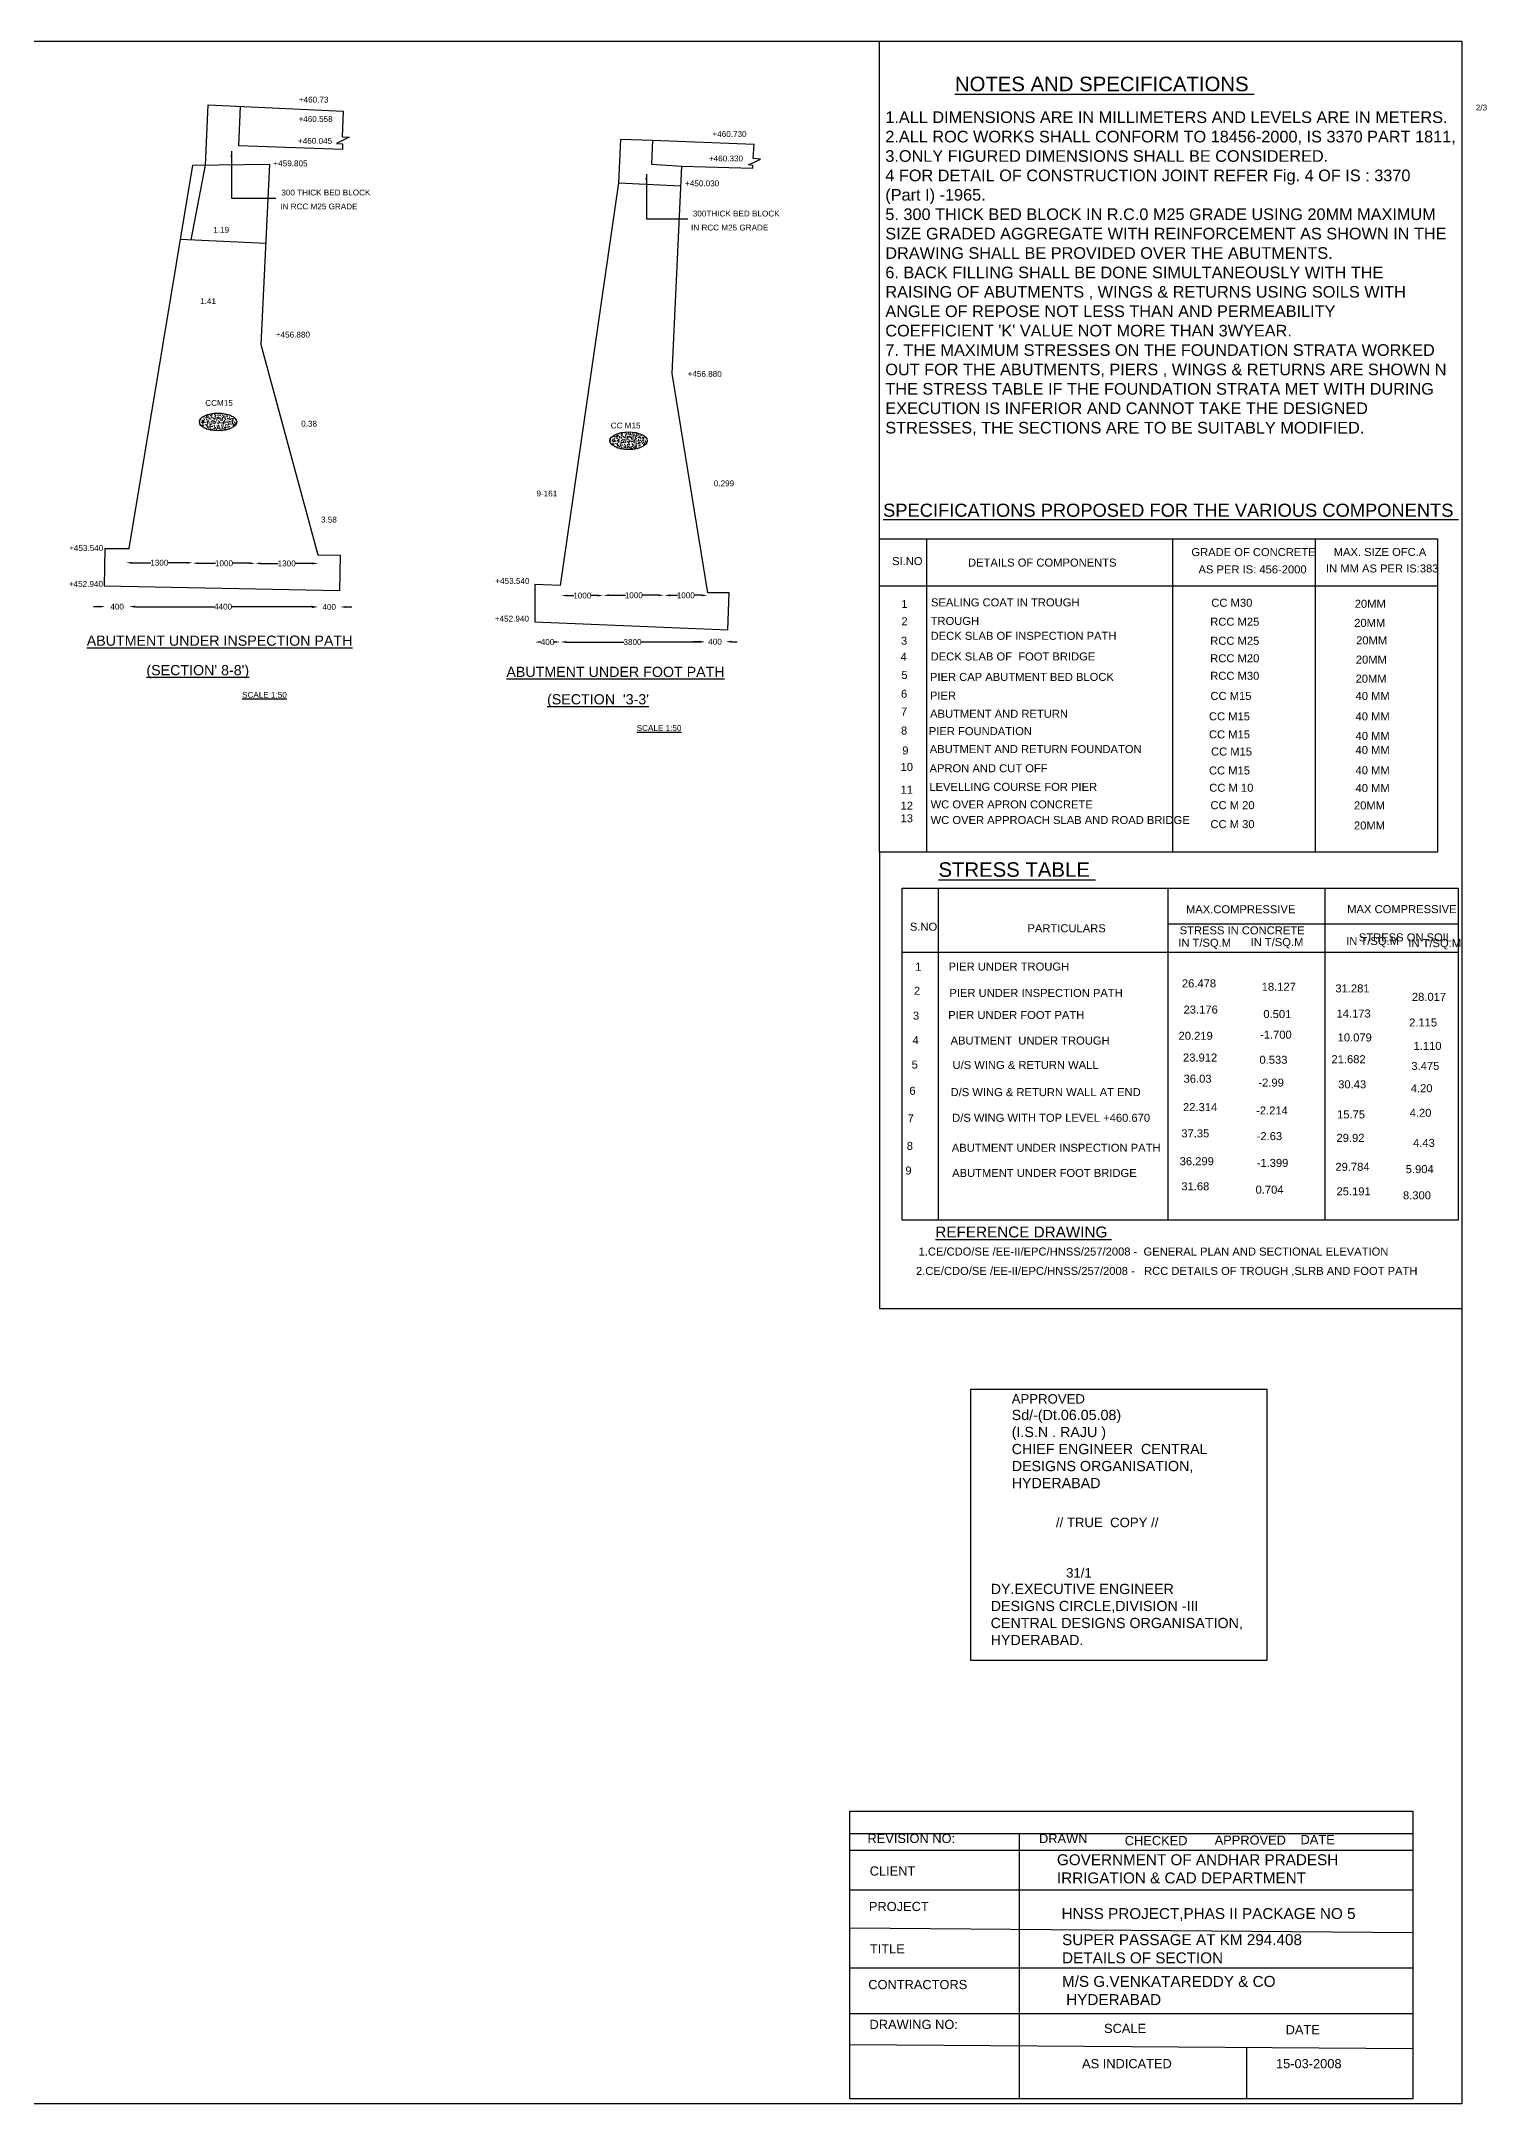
# Model space of a CAD drawing. Header units: millimetres. Extents: x 2517352 to 2536572, y 44347304 to 44361478.
# Drawn here: x 2526641 to 2536572, y 44347304 to 44361478 of the extents above; entities that cross this region are included whole.
import ezdxf

# ---------------------------------------------------------------- set-up
doc = ezdxf.new("R2010")
doc.units = ezdxf.units.MM
doc.header["$MEASUREMENT"] = 0
for name, color, linetype in [('DIMENSION', 7, 'Continuous'), ('DRAWING', 2, 'Continuous'), ('TEXT', 7, 'Continuous')]:
    doc.layers.add(name, color=color, linetype=linetype)
doc.styles.get("Standard").update_dxf_attribs({"font": 'arial.ttf', "height": 40})
doc.dimstyles.get("Standard").update_dxf_attribs({"dimtxt": 40, "dimasz": 40, "dimexe": 0.18, "dimexo": 0.0625, "dimgap": 0.09, "dimtad": 0, "dimdec": 0, "dimzin": 0, "dimdsep": 46, "dimtxsty": 'Standard', "dimcen": 0.09, "dimse1": 1, "dimse2": 1, "dimadec": 0, "dimazin": 0, "dimtfac": 1, "dimtdec": 0, "dimtofl": 0, "dimtmove": 0, "dimatfit": 3, "dimfxl": 1, "dimtolj": 1, "dimtzin": 0, "dimarcsym": 0})

# ---------------------------------------------------------------- blocks, each defined once
blk = doc.blocks.new('*D66')
at = {"layer": 'Defpoints', "color": 0, "transparency": 16777216}
for p in [(2527080, 44357992), (2527244, 44357992), (2527244, 44357592)]:
    blk.add_point(p, dxfattribs=at)
at = {"layer": 'DRAWING', "color": 0, "lineweight": -2, "transparency": 16777216}
for p, q in [((2527040, 44357592), (2527000, 44357592)), ((2527284, 44357592), (2527324, 44357592))]:
    blk.add_line(p, q, dxfattribs=at)
at = {"layer": 'DRAWING', "color": 0, "transparency": 16777216}
for points in [[(2527040, 44357599), (2527040, 44357586), (2527080, 44357592)], [(2527284, 44357599), (2527284, 44357586), (2527244, 44357592)]]:
    blk.add_solid(points, dxfattribs=at)
at = {"layer": 'DRAWING', "color": 0, "transparency": 16777216, "insert": (2527162, 44357592), "char_height": 40, "attachment_point": 5}
blk.add_mtext('\\A1;400', dxfattribs=at)
blk = doc.blocks.new('*D67')
at = {"layer": 'Defpoints', "color": 0, "transparency": 16777216}
for p in [(2527244, 44357992), (2528535, 44357973), (2528535, 44357592)]:
    blk.add_point(p, dxfattribs=at)
at = {"layer": 'DRAWING', "color": 0, "lineweight": -2, "transparency": 16777216}
for p, q in [((2527284, 44357592), (2527829, 44357592)), ((2528495, 44357592), (2527950, 44357592))]:
    blk.add_line(p, q, dxfattribs=at)
at = {"layer": 'DRAWING', "color": 0, "transparency": 16777216}
for points in [[(2527284, 44357599), (2527284, 44357586), (2527244, 44357592)], [(2528495, 44357599), (2528495, 44357586), (2528535, 44357592)]]:
    blk.add_solid(points, dxfattribs=at)
at = {"layer": 'DRAWING', "color": 0, "transparency": 16777216, "insert": (2527890, 44357592), "char_height": 40, "attachment_point": 5}
blk.add_mtext('\\A1;4400', dxfattribs=at)
blk = doc.blocks.new('*D68')
at = {"layer": 'Defpoints', "color": 0, "transparency": 16777216}
for p in [(2528542, 44357949), (2528695, 44357946), (2528695, 44357590)]:
    blk.add_point(p, dxfattribs=at)
at = {"layer": 'DRAWING', "color": 0, "lineweight": -2, "transparency": 16777216}
for p, q in [((2528502, 44357590), (2528462, 44357590)), ((2528735, 44357590), (2528775, 44357590))]:
    blk.add_line(p, q, dxfattribs=at)
at = {"layer": 'DRAWING', "color": 0, "transparency": 16777216}
for points in [[(2528502, 44357596), (2528502, 44357583), (2528542, 44357590)], [(2528735, 44357596), (2528735, 44357583), (2528695, 44357590)]]:
    blk.add_solid(points, dxfattribs=at)
at = {"layer": 'DRAWING', "color": 0, "transparency": 16777216, "insert": (2528619, 44357590), "char_height": 40, "attachment_point": 5}
blk.add_mtext('\\A1;400', dxfattribs=at)
blk = doc.blocks.new('*D69')
at = {"layer": 'Defpoints', "color": 0, "transparency": 16777216}
for p in [(2527223, 44357906), (2527681, 44357906), (2527681, 44357894)]:
    blk.add_point(p, dxfattribs=at)
at = {"layer": 'DRAWING', "color": 0, "lineweight": -2, "transparency": 16777216}
for p, q in [((2527263, 44357894), (2527394, 44357894)), ((2527641, 44357894), (2527510, 44357894))]:
    blk.add_line(p, q, dxfattribs=at)
at = {"layer": 'DRAWING', "color": 0, "transparency": 16777216}
for points in [[(2527263, 44357900), (2527263, 44357887), (2527223, 44357894)], [(2527641, 44357900), (2527641, 44357887), (2527681, 44357894)]]:
    blk.add_solid(points, dxfattribs=at)
at = {"layer": 'DRAWING', "color": 0, "transparency": 16777216, "insert": (2527452, 44357894), "char_height": 40, "attachment_point": 5}
blk.add_mtext('\\A1;1300', dxfattribs=at)
blk = doc.blocks.new('*D70')
at = {"layer": 'Defpoints', "color": 0, "transparency": 16777216}
for p in [(2527681, 44357894), (2528111, 44357894), (2528111, 44357890)]:
    blk.add_point(p, dxfattribs=at)
at = {"layer": 'DRAWING', "color": 0, "lineweight": -2, "transparency": 16777216}
for p, q in [((2527721, 44357890), (2527838, 44357890)), ((2528071, 44357890), (2527954, 44357890))]:
    blk.add_line(p, q, dxfattribs=at)
at = {"layer": 'DRAWING', "color": 0, "transparency": 16777216}
for points in [[(2527721, 44357897), (2527721, 44357884), (2527681, 44357890)], [(2528071, 44357897), (2528071, 44357884), (2528111, 44357890)]]:
    blk.add_solid(points, dxfattribs=at)
at = {"layer": 'DRAWING', "color": 0, "transparency": 16777216, "insert": (2527896, 44357890), "char_height": 40, "attachment_point": 5}
blk.add_mtext('\\A1;1000', dxfattribs=at)
blk = doc.blocks.new('*D71')
at = {"layer": 'Defpoints', "color": 0, "transparency": 16777216}
for p in [(2528111, 44357894), (2528543, 44357894), (2528543, 44357889)]:
    blk.add_point(p, dxfattribs=at)
at = {"layer": 'DRAWING', "color": 0, "lineweight": -2, "transparency": 16777216}
for p, q in [((2528151, 44357889), (2528269, 44357889)), ((2528503, 44357889), (2528385, 44357889))]:
    blk.add_line(p, q, dxfattribs=at)
at = {"layer": 'DRAWING', "color": 0, "transparency": 16777216}
for points in [[(2528151, 44357896), (2528151, 44357882), (2528111, 44357889)], [(2528503, 44357896), (2528503, 44357882), (2528543, 44357889)]]:
    blk.add_solid(points, dxfattribs=at)
at = {"layer": 'DRAWING', "color": 0, "transparency": 16777216, "insert": (2528327, 44357889), "char_height": 40, "attachment_point": 5}
blk.add_mtext('\\A1;1300', dxfattribs=at)
blk = doc.blocks.new('*D72')
at = {"layer": 'Defpoints', "color": 0, "transparency": 16777216}
for p in [(2530213, 44357676), (2530502, 44357676), (2530502, 44357668)]:
    blk.add_point(p, dxfattribs=at)
at = {"layer": 'DRAWING', "color": 0, "lineweight": -2, "transparency": 16777216}
for p, q in [((2530253, 44357668), (2530300, 44357668)), ((2530462, 44357668), (2530416, 44357668))]:
    blk.add_line(p, q, dxfattribs=at)
at = {"layer": 'DRAWING', "color": 0, "transparency": 16777216}
for points in [[(2530253, 44357675), (2530253, 44357662), (2530213, 44357668)], [(2530462, 44357675), (2530462, 44357662), (2530502, 44357668)]]:
    blk.add_solid(points, dxfattribs=at)
at = {"layer": 'DRAWING', "color": 0, "transparency": 16777216, "insert": (2530358, 44357668), "char_height": 40, "attachment_point": 5}
blk.add_mtext('\\A1;1000', dxfattribs=at)
blk = doc.blocks.new('*D73')
at = {"layer": 'Defpoints', "color": 0, "transparency": 16777216}
for p in [(2530502, 44357668), (2530921, 44357670), (2530921, 44357668)]:
    blk.add_point(p, dxfattribs=at)
at = {"layer": 'DRAWING', "color": 0, "lineweight": -2, "transparency": 16777216}
for p, q in [((2530542, 44357670), (2530654, 44357670)), ((2530881, 44357670), (2530770, 44357670))]:
    blk.add_line(p, q, dxfattribs=at)
at = {"layer": 'DRAWING', "color": 0, "transparency": 16777216}
for points in [[(2530542, 44357677), (2530542, 44357664), (2530502, 44357670)], [(2530881, 44357677), (2530881, 44357664), (2530921, 44357670)]]:
    blk.add_solid(points, dxfattribs=at)
at = {"layer": 'DRAWING', "color": 0, "transparency": 16777216, "insert": (2530712, 44357670), "char_height": 40, "attachment_point": 5}
blk.add_mtext('\\A1;1000', dxfattribs=at)
blk = doc.blocks.new('*D74')
at = {"layer": 'Defpoints', "color": 0, "transparency": 16777216}
for p in [(2530921, 44357668), (2531218, 44357670), (2531218, 44357668)]:
    blk.add_point(p, dxfattribs=at)
at = {"layer": 'DRAWING', "color": 0, "lineweight": -2, "transparency": 16777216}
for p, q in [((2530961, 44357670), (2531012, 44357670)), ((2531178, 44357670), (2531127, 44357670))]:
    blk.add_line(p, q, dxfattribs=at)
at = {"layer": 'DRAWING', "color": 0, "transparency": 16777216}
for points in [[(2530961, 44357676), (2530961, 44357663), (2530921, 44357670)], [(2531178, 44357676), (2531178, 44357663), (2531218, 44357670)]]:
    blk.add_solid(points, dxfattribs=at)
at = {"layer": 'DRAWING', "color": 0, "transparency": 16777216, "insert": (2531069, 44357670), "char_height": 40, "attachment_point": 5}
blk.add_mtext('\\A1;1000', dxfattribs=at)
blk = doc.blocks.new('*D75')
at = {"layer": 'Defpoints', "color": 0, "transparency": 16777216}
for p in [(2530033, 44357745), (2530206, 44357738), (2530206, 44357349)]:
    blk.add_point(p, dxfattribs=at)
at = {"layer": 'DRAWING', "color": 0, "lineweight": -2, "transparency": 16777216}
for p, q in [((2530073, 44357349), (2530074, 44357349)), ((2530166, 44357349), (2530164, 44357349))]:
    blk.add_line(p, q, dxfattribs=at)
at = {"layer": 'DRAWING', "color": 0, "transparency": 16777216}
for points in [[(2530073, 44357356), (2530073, 44357343), (2530033, 44357349)], [(2530166, 44357356), (2530166, 44357343), (2530206, 44357349)]]:
    blk.add_solid(points, dxfattribs=at)
at = {"layer": 'DRAWING', "color": 0, "transparency": 16777216, "insert": (2530119, 44357349), "char_height": 40, "attachment_point": 5}
blk.add_mtext('\\A1;400', dxfattribs=at)
blk = doc.blocks.new('*D76')
at = {"layer": 'Defpoints', "color": 0, "transparency": 16777216}
for p in [(2530208, 44357350), (2531199, 44357350), (2531199, 44357349)]:
    blk.add_point(p, dxfattribs=at)
at = {"layer": 'DRAWING', "color": 0, "lineweight": -2, "transparency": 16777216}
for p, q in [((2530248, 44357349), (2530643, 44357349)), ((2531159, 44357349), (2530763, 44357349))]:
    blk.add_line(p, q, dxfattribs=at)
at = {"layer": 'DRAWING', "color": 0, "transparency": 16777216}
for points in [[(2530248, 44357356), (2530248, 44357343), (2530208, 44357349)], [(2531159, 44357356), (2531159, 44357343), (2531199, 44357349)]]:
    blk.add_solid(points, dxfattribs=at)
at = {"layer": 'DRAWING', "color": 0, "transparency": 16777216, "insert": (2530703, 44357349), "char_height": 40, "attachment_point": 5}
blk.add_mtext('\\A1;3800', dxfattribs=at)
blk = doc.blocks.new('*D77')
at = {"layer": 'Defpoints', "color": 0, "transparency": 16777216}
for p in [(2531199, 44357349), (2531342, 44357351), (2531342, 44357349)]:
    blk.add_point(p, dxfattribs=at)
at = {"layer": 'DRAWING', "color": 0, "lineweight": -2, "transparency": 16777216}
for p, q in [((2531159, 44357351), (2531119, 44357351)), ((2531382, 44357351), (2531422, 44357351))]:
    blk.add_line(p, q, dxfattribs=at)
at = {"layer": 'DRAWING', "color": 0, "transparency": 16777216}
for points in [[(2531159, 44357358), (2531159, 44357345), (2531199, 44357351)], [(2531382, 44357358), (2531382, 44357345), (2531342, 44357351)]]:
    blk.add_solid(points, dxfattribs=at)
at = {"layer": 'DRAWING', "color": 0, "transparency": 16777216, "insert": (2531270, 44357351), "char_height": 40, "attachment_point": 5}
blk.add_mtext('\\A1;400', dxfattribs=at)

msp = doc.modelspace()

# ---------------------------------------------------------------- hatches: boundary and pattern name
at = {"layer": 'DRAWING'}
h = msp.add_hatch(dxfattribs=at)
h.set_pattern_fill('AR-CONC', color=0, scale=5, style=0)
h.set_pattern_definition([(50, (5620.248, -346.696), (35.86300913, -3.13760675), [3.75, -41.25]), (355, (5620.248, -346.696), (-6.93756668, 37.609606685), [3, -33]), (100.4514, (5623.236, -346.957), (28.925469086, 34.471977103), [3.1870095, -35.0571056]), (46.1842, (5620.25, -336.696), (53.36205243, -8.275950716), [5.625, -61.875]), (96.6356, (5624.695, -337.385), (46.73313528, 48.705893545), [4.7805144, -52.58565]), (351.1842, (5620.25, -336.696), (46.73309726, 48.705930046), [4.5, -49.5]), (21, (5625.248, -339.196), (29.845352606, -20.130944533), [3.75, -41.25]), (326, (5625.248, -339.196), (12.165766596, 36.257502252), [3, -33]), (71.4514, (5627.735, -340.873), (42.01113143, 16.126524835), [3.1870095, -35.0571056]), (37.5, (5620.248, -346.696), (0.607992766, 16.6446926916), [0, -32.6, 0, -33.5, 0, -33.125]), (7.5, (5620.248, -346.696), (13.153476872, 19.720585594), [0, -19.1, 0, -31.85, 0, -12.625]), (327.5, (5609.098, -346.696), (26.6911218086, -1.1277435867), [0, -12.5, 0, -39, 0, -51.75]), (317.5, (5604.098, -346.696), (29.159308467, 5.005249117), [0, -16.25, 0, -25.9, 0, -36.75])])
edge = h.paths.add_edge_path()
edge.add_ellipse((2527855.6, 44358861.6), major_axis=(-128, 0), ratio=0.4743593, start_angle=0, end_angle=360)
h = msp.add_hatch(dxfattribs=at)
h.set_pattern_fill('AR-CONC', color=0, scale=5, style=0)
h.set_pattern_definition([(50, (8440.522, -475.74), (35.86300913, -3.13760675), [3.75, -41.25]), (355, (8440.52, -475.74), (-6.93756668, 37.609606685), [3, -33]), (100.4514, (8443.51, -476.002), (28.925469086, 34.471977103), [3.1870095, -35.0571056]), (46.1842, (8440.52, -465.74), (53.36205243, -8.275950716), [5.625, -61.875]), (96.6356, (8444.97, -466.43), (46.73313528, 48.705893545), [4.7805144, -52.58565]), (351.1842, (8440.52, -465.74), (46.73309726, 48.705930046), [4.5, -49.5]), (21, (8445.522, -468.24), (29.845352606, -20.130944533), [3.75, -41.25]), (326, (8445.52, -468.24), (12.165766596, 36.257502252), [3, -33]), (71.4514, (8448.01, -469.918), (42.01113143, 16.126524835), [3.1870095, -35.0571056]), (37.5, (8440.522, -475.74), (0.607992766, 16.6446926916), [0, -32.6, 0, -33.5, 0, -33.125]), (7.5, (8440.522, -475.74), (13.153476872, 19.720585594), [0, -19.1, 0, -31.85, 0, -12.625]), (327.5, (8429.372, -475.74), (26.6911218086, -1.1277435867), [0, -12.5, 0, -39, 0, -51.75]), (317.5, (8424.372, -475.74), (29.159308467, 5.005249117), [0, -16.25, 0, -25.9, 0, -36.75])])
edge = h.paths.add_edge_path()
edge.add_ellipse((2530675.9, 44358732.5), major_axis=(-128, 0), ratio=0.4743593, start_angle=0, end_angle=360)

# ---------------------------------------------------------------- linework, layer by layer
at = {"layer": 'DIMENSION', "color": 0}
for points in [[(2532399.9, 44358059.1), (2536234.4, 44358059.1), (2536234.4, 44355905.1), (2532399.9, 44355905.1)], [(2533026.5, 44352215.2), (2535060.5, 44352215.2), (2535060.5, 44350350.2), (2533026.5, 44350350.2)]]:
    msp.add_lwpolyline(points, close=True, dxfattribs=at)
at = {"layer": 'DRAWING', "color": 0}
for points in [[(2517351.6, 44361477.7), (2536399.8, 44361477.7), (2536399.8, 44347303.7), (2517351.6, 44347303.7)], [(2532556.4, 44355658.4), (2536375.9, 44355658.4), (2536375.9, 44353375.2), (2532556.4, 44353375.2)], [(2532195.7, 44349314), (2536063.2, 44349314), (2536063.2, 44347336.8), (2532195.7, 44347336.8)]]:
    msp.add_lwpolyline(points, close=True, dxfattribs=at)
at = {"layer": 'DRAWING'}
for points in [[(2532399.9, 44358059.1), (2532399.9, 44361477.7)], [(2532399.9, 44355905.1), (2532399.9, 44352768), (2536399.8, 44352768)]]:
    msp.add_lwpolyline(points, dxfattribs=at)
at = {"layer": 'DRAWING', "color": 0}
for points in [[(2527669.7, 44360114.1), (2527768.2, 44360626.7), (2527787.7, 44361040.5), (2528715.9, 44360996.8), (2528707.6, 44360820.8), (2528757.3, 44360819), (2528669.9, 44360775.1), (2528711.2, 44360773), (2528711.2, 44360733.9), (2527997.1, 44360758), (2528009.9, 44361030.1)], [(2530032.5, 44357745), (2530032.5, 44357488), (2531357.3, 44357432.5), (2531368, 44357688.1), (2531221.4, 44357688.1), (2530975.9, 44359194.2), (2531042.1, 44360619.5), (2531528.7, 44360605.8), (2531529.2, 44360624), (2531500.6, 44360627.5), (2531581.7, 44360668.2), (2531531.4, 44360672), (2531538.6, 44360768.6), (2530840.1, 44360795.2), (2530621.4, 44360803.5), (2530607, 44360503.8), (2531035.8, 44360483.9)], [(2530840.1, 44360795.2), (2530833.9, 44360633.7), (2531042.1, 44360619.5)], [(2527077.3, 44357992.4), (2527244.3, 44357992.4), (2527683.1, 44360625.4), (2528210, 44360633.4), (2528150.3, 44359394.8), (2528542.1, 44357948.6), (2528695.2, 44357945.5), (2528690.3, 44357700.3), (2527074.8, 44357732.4), (2527079.9, 44357992.4)], [(2530607, 44360503.8), (2530206.3, 44357738.1), (2530032.5, 44357745)], [(2527598.4, 44360117.5), (2528183.8, 44360089.3)], [(2532723.6, 44358059.1), (2532723.6, 44355905.1)], [(2534413.2, 44358059.1), (2534413.2, 44355905.1)], [(2535393.5, 44358059.1), (2535393.5, 44355905.1)], [(2532399.9, 44357735.6), (2536234.4, 44357735.6)], [(2532802.6, 44355658.4), (2532802.6, 44353375.2)], [(2534380.9, 44355658.4), (2534380.9, 44353375.2)], [(2535460.5, 44355658.4), (2535460.5, 44353375.2)], [(2534380.9, 44355412.4), (2536375.9, 44355412.4)], [(2532556.4, 44355216.9), (2536375.9, 44355216.9)], [(2532195.7, 44349161.7), (2536063.2, 44349161.7)], [(2533360, 44349158.9), (2533360, 44347336.8)], [(2532195.7, 44349047.4), (2536063.2, 44349047.4)], [(2532195.7, 44348772.7), (2536063.2, 44348772.7)], [(2532195.7, 44348511.5), (2536063.2, 44348481)], [(2536063.2, 44348234.5), (2532195.7, 44348234.5)], [(2532195.7, 44347924.3), (2536063.2, 44347924.3)], [(2536063.2, 44347680.2), (2532195.7, 44347708.1)], [(2534921.8, 44347688.4), (2534921.8, 44347336.8)]]:
    msp.add_lwpolyline(points, dxfattribs=at)
for centre in [(2527855.6, 44358861.6), (2530675.9, 44358732.5)]:
    msp.add_ellipse(centre, major_axis=(-128, 0), ratio=0.4743593, dxfattribs=at)

# ---------------------------------------------------------------- texts
at = {"layer": 'DIMENSION', "color": 0, "insert": (2532439.9, 44360995.8), "char_height": 80, "width": 3846.359, "attachment_point": 1}
msp.add_mtext("1.ALL DIMENSIONS ARE IN MILLIMETERS AND LEVELS ARE IN METERS. \\P2.ALL ROC WORKS SHALL CONFORM TO 18456-2000, IS 3370 PART 1811, \\P3.ONLY FIGURED DIMENSIONS SHALL BE CONSIDERED. \\P4 FOR DETAIL OF CONSTRUCTION JOINT REFER Fig. 4 OF IS : 3370 (Part I) -1965.\\P5. 300 THICK BED BLOCK IN R.C.0 M25 GRADE USING 20MM MAXIMUM SIZE GRADED AGGREGATE WITH REINFORCEMENT AS SHOWN IN THE DRAWING SHALL BE PROVIDED OVER THE ABUTMENTS. \\P6. BACK FILLING SHALL BE DONE SIMULTANEOUSLY WITH THE RAISING OF ABUTMENTS , WINGS & RETURNS USING SOILS WITH ANGLE OF REPOSE NOT LESS THAN AND PERMEABILITY COEFFICIENT 'K' VALUE NOT MORE THAN 3WYEAR. \\P7. THE MAXIMUM STRESSES ON THE FOUNDATION STRATA WORKED OUT FOR THE ABUTMENTS, PIERS , WINGS & RETURNS ARE SHOWN N THE STRESS TABLE IF THE FOUNDATION STRATA MET WITH DURING EXECUTION IS INFERIOR AND CANNOT TAKE THE DESIGNED STRESSES, THE SECTIONS ARE TO BE SUITABLY MODIFIED. ", dxfattribs=at)
at = {"layer": 'DRAWING', "color": 0}
for s, height, p in [('%%UNOTES AND SPECIFICATIONS ', 100, (2532917.7, 44361134.1)), ('2/3', 40, (2536496.5, 44361002.1)), ('SI.NO', 55, (2532486.3, 44357877.6)), ('DETAILS OF COMPONENTS', 55, (2533008.1, 44357867.5)), ('GRADE OF CONCRETE', 55, (2534542.4, 44357939.5)), ('AS PER IS: 456-2000', 55, (2534591.3, 44357820.6)), ('IN MM AS PER IS:383 ', 55, (2535467.5, 44357827.1)), ('MAX. SIZE OFC.A', 55, (2535520.2, 44357940.4)), ('1', 55, (2532549.8, 44357582.6)), ('SEALING COAT IN TROUGH', 55, (2532753.5, 44357593.9)), ('CC M30', 55, (2534679.5, 44357591.2)), ('20MM', 55, (2535664.9, 44357584.4)), ('2', 55, (2532550.3, 44357464)), ('TROUGH', 55, (2532751.2, 44357466.4)), ('RCC M25', 55, (2534672.1, 44357461.3)), ('20MM', 55, (2535661.2, 44357453.1)), ('3', 55, (2532547.3, 44357330.3)), ('DECK SLAB OF INSPECTION PATH ', 55, (2532751.2, 44357364.1)), ('RCC M25', 55, (2534672.1, 44357330)), ('20MM', 55, (2535674.3, 44357333)), ('4', 55, (2532544.3, 44357220.3)), ('5', 55, (2532550.3, 44357095.5)), ('DECK SLAB OF  FOOT BRIDGE ', 55, (2532751.2, 44357222.3)), ('RCC M20', 55, (2534672.1, 44357209.8)), ('20MM', 55, (2535672.3, 44357200.8)), ('6', 55, (2532547.3, 44356965.9)), ('PIER', 55, (2532746.2, 44356953.4)), ('PIER CAP ABUTMENT BED BLOCK', 55, (2532746.6, 44357081.7)), ('CC M15', 55, (2534673.6, 44356951.1)), ('RCC M30', 55, (2534672.1, 44357089.6)), ('40 MM', 55, (2535670.4, 44356951.2)), ('20MM', 55, (2535670.4, 44357069.5)), ('7', 55, (2532547.3, 44356844)), ('ABUTMENT AND RETURN', 55, (2532747.3, 44356828.5)), ('CC M15', 55, (2534663.4, 44356810.8)), ('40 MM', 55, (2535670.4, 44356810.7)), ('8', 55, (2532547.3, 44356713.3)), ('PIER FOUNDATION', 55, (2532738.7, 44356709.1)), ('CC M15', 55, (2534663.4, 44356686.8)), ('40 MM', 55, (2535670.4, 44356676.1)), ('9', 55, (2532556.2, 44356576.6)), ('ABUTMENT AND RETURN FOUNDATON', 55, (2532744.9, 44356585.7)), ('CC M15', 55, (2534677.7, 44356568.9)), ('40 MM', 55, (2535670.4, 44356579.3)), ('10', 55, (2532544.3, 44356463.6)), ('APRON AND CUT OFF', 55, (2532743.6, 44356453.9)), ('CC M15', 55, (2534663.4, 44356438.8)), ('40 MM', 55, (2535670.4, 44356440.3)), ('11', 55, (2532544.3, 44356306.6)), ('LEVELLING COURSE FOR PIER', 55, (2532742.1, 44356326.3)), ('CC M 10', 55, (2534665.4, 44356320.1)), ('40 MM', 55, (2535670.4, 44356317.6)), ('12', 55, (2532544.3, 44356196.7)), ('13', 55, (2532544.3, 44356110.2)), ('WC OVER APRON CONCRETE ', 55, (2532751.2, 44356205.7)), ('CC M 20', 55, (2534673.6, 44356200.1)), ('20MM', 55, (2535659.4, 44356198.8)), ('WC OVER APPROACH SLAB AND ROAD BRIDGE ', 55, (2532751.2, 44356098.3)), ('CC M 30', 55, (2534673.6, 44356070)), ('20MM', 55, (2535659.4, 44356060.8)), ('%%USTRESS TABLE ', 100, (2532804.7, 44355735.4)), ('MAX.COMPRESSIVE ', 55, (2534505.7, 44355485)), ('MAX COMPRESSIVE ', 55, (2535613.2, 44355486)), ('S.NO ', 55, (2532608.4, 44355365.2)), ('PARTICULARS ', 55, (2533416.3, 44355354.3)), ('IN T/SQ.M', 55, (2534452.4, 44355254.7)), ('STRESS IN CONCRETE ', 55, (2534462.2, 44355340.2)), ('IN T/SQ.M', 55, (2534949.2, 44355259.5)), ('IN T/SQ.M', 55, (2535606, 44355266.8)), ('STRESS ON SOIL', 55, (2535693.2, 44355291.7)), ('IN T/SQ.M', 55, (2536032.9, 44355252.2)), ('1', 55, (2532645.1, 44355090)), ('PIER UNDER TROUGH', 55, (2532874.7, 44355091.1)), ('26.478', 55, (2534477.4, 44354975.6)), ('2', 55, (2532635.9, 44354925)), ('PIER UNDER INSPECTION PATH ', 55, (2532880.1, 44354909.9)), ('18.127', 55, (2535025.6, 44354952.6)), ('31.281', 55, (2535531.8, 44354941)), ('28.017', 55, (2536057.5, 44354883.1)), ('3', 55, (2532629.8, 44354754)), ('PIER UNDER FOOT PATH ', 55, (2532872, 44354758.4)), ('23.176', 55, (2534488.9, 44354795.6)), ('0.501', 55, (2535037.1, 44354764.9)), ('14.173', 55, (2535539.5, 44354768.6)), ('2.115', 55, (2536038.3, 44354706.9)), ('4', 55, (2532626.8, 44354586)), ('ABUTMENT  UNDER TROUGH ', 55, (2532888.2, 44354582.6)), ('20.219', 55, (2534454.4, 44354615.5)), ('-1.700', 55, (2535014.1, 44354623.2)), ('10.079', 55, (2535547.2, 44354603.9)), ('1.110', 55, (2536069, 44354546)), ('5', 55, (2532620.7, 44354417.9)), ('U/S WING & RETURN WALL', 55, (2532901.7, 44354415)), ('23.912', 55, (2534485, 44354466.1)), ('0.533', 55, (2535010.2, 44354450.8)), ('21.682', 55, (2535505, 44354454.5)), ('3.475', 55, (2536053.7, 44354408.1)), ('36.03', 55, (2534488.9, 44354320.5)), ('-2.99', 55, (2535002.6, 44354293.7)), ('30.43', 55, (2535551, 44354282)), ('6', 55, (2532605.4, 44354237.7)), ('D/S WING & RETURN WALL AT END ', 55, (2532888.2, 44354228.3)), ('22.314', 55, (2534485, 44354125.1)), ('4.20', 55, (2536049.8, 44354254.8)), ('7', 55, (2532593.1, 44354048.3)), ('D/S WING WITH TOP LEVEL +460.670', 55, (2532899, 44354051.9)), ('-2.214', 55, (2534987.2, 44354102.1)), ('15.75', 55, (2535543.3, 44354075.2)), ('4.20', 55, (2536042.2, 44354086.2)), ('8', 55, (2532587, 44353858.9)), ('ABUTMENT UNDER INSPECTION PATH ', 55, (2532896.3, 44353846.1)), ('37.35', 55, (2534473.5, 44353945)), ('-2.63', 55, (2534991.1, 44353925.9)), ('29.92', 55, (2535539.5, 44353914.2)), ('4.43', 55, (2536065.2, 44353879.3)), ('9', 55, (2532577.8, 44353689.7)), ('36.299', 55, (2534462, 44353753.5)), ('-1.399', 55, (2534991.1, 44353742)), ('29.784', 55, (2535531.8, 44353715)), ('5.904', 55, (2536015.3, 44353699.3)), ('ABUTMENT UNDER FOOT BRIDGE ', 55, (2532899, 44353672.8)), ('31.68', 55, (2534473.5, 44353581.1)), ('0.704', 55, (2534983.4, 44353558.1)), ('25.191', 55, (2535539.5, 44353546.4)), ('8.300', 55, (2535996.2, 44353519.2)), ('%%UREFERENCE DRAWING ', 75, (2532783.7, 44353257.1)), ('1.CE/CDO/SE /EE-II/EPC/HNSS/257/2008 -  GENERAL PLAN AND SECTIONAL ELEVATION', 55, (2532668.2, 44353132.8)), ('2.CE/CDO/SE /EE-II/EPC/HNSS/257/2008 -   RCC DETAILS OF TROUGH ,SLRB AND FOOT PATH ', 55, (2532650.4, 44352999.6)), ('// TRUE  COPY //', 64.803, (2533611.9, 44351266.2)), ('REVISION NO:', 63.049, (2532317.2, 44349095.6)), ('DRAWN ', 63.05, (2533495.8, 44349094.6)), ('CHECKED ', 63.05, (2534085.1, 44349080.5)), ('APPROVED ', 63.05, (2534702.6, 44349084)), ('DATE ', 63.05, (2535292.5, 44349087.5)), ('CLIENT', 63.05, (2532332.5, 44348871.8)), ('PROJECT', 63.05, (2532327, 44348627.8)), ('TITLE ', 63.05, (2532333.6, 44348336.3)), ('CONTRACTORS ', 63.049, (2532322.7, 44348091.3)), ('DRAWING NO:', 63.049, (2532331.5, 44347817.5)), ('SCALE ', 63.05, (2533942.4, 44347789.9)), ('DATE ', 63.05, (2535190, 44347781.1)), ('AS INDICATED ', 63.049, (2533791.5, 44347547.9)), ('15-03-2008', 63.05, (2535123.7, 44347547.9))]:
    msp.add_text(s, height=height, dxfattribs=at).set_placement(p)
at = {"layer": 'DRAWING'}
msp.add_text('%%USPECIFICATIONS PROPOSED FOR THE VARIOUS COMPONENTS ', height=90, dxfattribs=at).set_placement((2532424.5, 44358209.8))
at = {"layer": 'DRAWING', "color": 0, "attachment_point": 1}
for s, insert, char_height, width in [('APPROVED  \\P{\\H1.0833x;Sd/-(Dt.06.05.08) \\P(I.S.N . RAJU )\\PCHIEF ENGINEER  CENTRAL DESIGNS ORGANISATION, HYDERABAD }', (2533308.1, 44352180.4), 64.803, 1738.021), ('\\A1;^I\\P^I\\P^I^I31/1\\P{\\H1.0833x;DY.EXECUTIVE ENGINEER  \\PDESIGNS CIRCLE,DIVISION -III \\PCENTRAL DESIGNS ORGANISATION, HYDERABAD.}', (2533163.6, 44351200.8), 64.803, 1755.69), ('GOVERNMENT OF ANDHAR PRADESH  IRRIGATION & CAD DEPARTMENT ', (2533618.9, 44349018.2), 75, 2123.194), ('HNSS PROJECT,PHAS II PACKAGE NO 5', (2533650.4, 44348648.3), 75, 2016.126), ('SUPER PASSAGE AT KM 294.408 DETAILS OF SECTION', (2533654.3, 44348468.7), 75, 1680.874), ('M/S G.VENKATAREDDY & CO  HYDERABAD ', (2533653.6, 44348181.9), 75, 1485.559)]:
    msp.add_mtext(s, dxfattribs=dict(at, insert=insert, char_height=char_height, width=width))
at = {"layer": 'TEXT', "color": 0}
for s, height, p in [('+460.73', 40, (2528410.4, 44361056.6)), ('+460.558', 40, (2528408.2, 44360923.1)), ('+460.730', 40, (2531252, 44360820.2)), ('+460.045', 40, (2528404.5, 44360772.7)), ('+460.330', 40, (2531227.6, 44360652)), ('+459.805', 40, (2528235.9, 44360618.5)), ('300 THICK BED BLOCK', 40, (2528290.2, 44360418)), ('+450.030', 40, (2531064.1, 44360481.2)), ('IN RCC M25 GRADE', 40, (2528282.7, 44360322.3)), ('300THICK BED BLOCK', 40, (2531117.3, 44360273.6)), ('1.19', 40, (2527822.6, 44360162)), ('IN RCC M25 GRADE', 40, (2531105.1, 44360177.3)), ('1.41', 40, (2527732.3, 44359671.7)), ('+456.880', 40, (2528252.2, 44359441.6)), ('+456.880', 40, (2531081.4, 44359171.6)), ('CCM15', 40, (2527767.6, 44358972.2)), ('0.38', 40, (2528426.4, 44358829.3)), ('CC M15', 40, (2530552.9, 44358816.9)), ('0.299', 40, (2531261.5, 44358419.5)), ('9-161', 40, (2530043.1, 44358349.7)), ('3.58', 40, (2528562.9, 44358170.3)), ('+453.540', 40, (2526832.4, 44357975.4)), ('+452.940', 40, (2526830.3, 44357728.2)), ('+453.540', 40, (2529760.6, 44357748.8)), ('+452.940', 40, (2529756.9, 44357489.5)), ('%%UABUTMENT UNDER INSPECTION PATH', 70, (2526953.2, 44357323.5)), ("%%U(SECTION' 8-8')", 70, (2527363.2, 44357120.8)), ('%%UABUTMENT UNDER FOOT PATH', 70, (2529836.5, 44357109)), ('%%USCALE 1:50', 40, (2528020.6, 44356966.2)), ("%%U(SECTION  '3-3'", 70, (2530115.8, 44356920.5)), (')', 40, (2530519.2, 44356927.8)), ('%%USCALE 1:50', 40, (2530731.6, 44356738.3))]:
    msp.add_text(s, height=height, dxfattribs=at).set_placement(p)

# ---------------------------------------------------------------- dimensions: what is measured, and where the dimension line sits
at = {"layer": 'DRAWING', "color": 0}
for base, p1, p2, text, picture, middle in [((2527244.3, 44357592.3), (2527079.9, 44357992.4), (2527244.3, 44357992.4), '400', '*D66', (2527162.1, 44357592.3)), ((2527680.8, 44357893.6), (2527222.7, 44357905.9), (2527680.8, 44357905.9), '1300', '*D69', (2527451.7, 44357893.6)), ((2528535.4, 44357592.3), (2527244.3, 44357992.4), (2528535.4, 44357973.2), '4400', '*D67', (2527889.8, 44357592.3)), ((2528111.1, 44357890.5), (2527680.8, 44357893.6), (2528111.1, 44357893.6), '1000', '*D70', (2527895.9, 44357890.5)), ((2528543.2, 44357888.9), (2528111.1, 44357893.6), (2528543.2, 44357893.6), '1300', '*D71', (2528327.1, 44357888.9)), ((2528695.2, 44357589.6), (2528542.1, 44357948.6), (2528695.2, 44357945.5), '400', '*D68', (2528618.6, 44357589.6)), ((2530206.3, 44357349.4), (2530032.5, 44357745), (2530206.3, 44357738.1), '400', '*D75', (2530119.4, 44357349.4)), ((2530502.1, 44357668.5), (2530213.3, 44357676), (2530502.1, 44357676), '1000', '*D72', (2530357.7, 44357668.5)), ((2530921.2, 44357670.3), (2530502.1, 44357668.5), (2530921.2, 44357668.5), '1000', '*D73', (2530711.6, 44357670.3)), ((2531217.6, 44357669.6), (2530921.2, 44357668.5), (2531217.6, 44357668.5), '1000', '*D74', (2531069.4, 44357669.6)), ((2531198.7, 44357349.4), (2530207.6, 44357349.6), (2531198.7, 44357349.6), '3800', '*D76', (2530703.1, 44357349.4)), ((2531342.2, 44357351.3), (2531198.7, 44357349.4), (2531342.2, 44357349.4), '400', '*D77', (2531270.4, 44357351.3))]:
    dim = msp.add_linear_dim(base=base, p1=p1, p2=p2, text=text, dimstyle='Standard', dxfattribs=at)
    dim.commit()
    dim.dimension.update_dxf_attribs({"geometry": picture, "text_midpoint": middle})

# ---------------------------------------------------------------- leaders
for points in [[(2527947.2, 44360722.3), (2527947.2, 44360398.2), (2528252, 44360398.2)], [(2530798.2, 44360564.7), (2530798.2, 44360258.2), (2531083.3, 44360258.2)]]:
    msp.add_leader(points, dimstyle='Standard', override={"dimgap": 0.09, "dimtad": 0}, dxfattribs=at)

doc.saveas('drawing.dxf')
